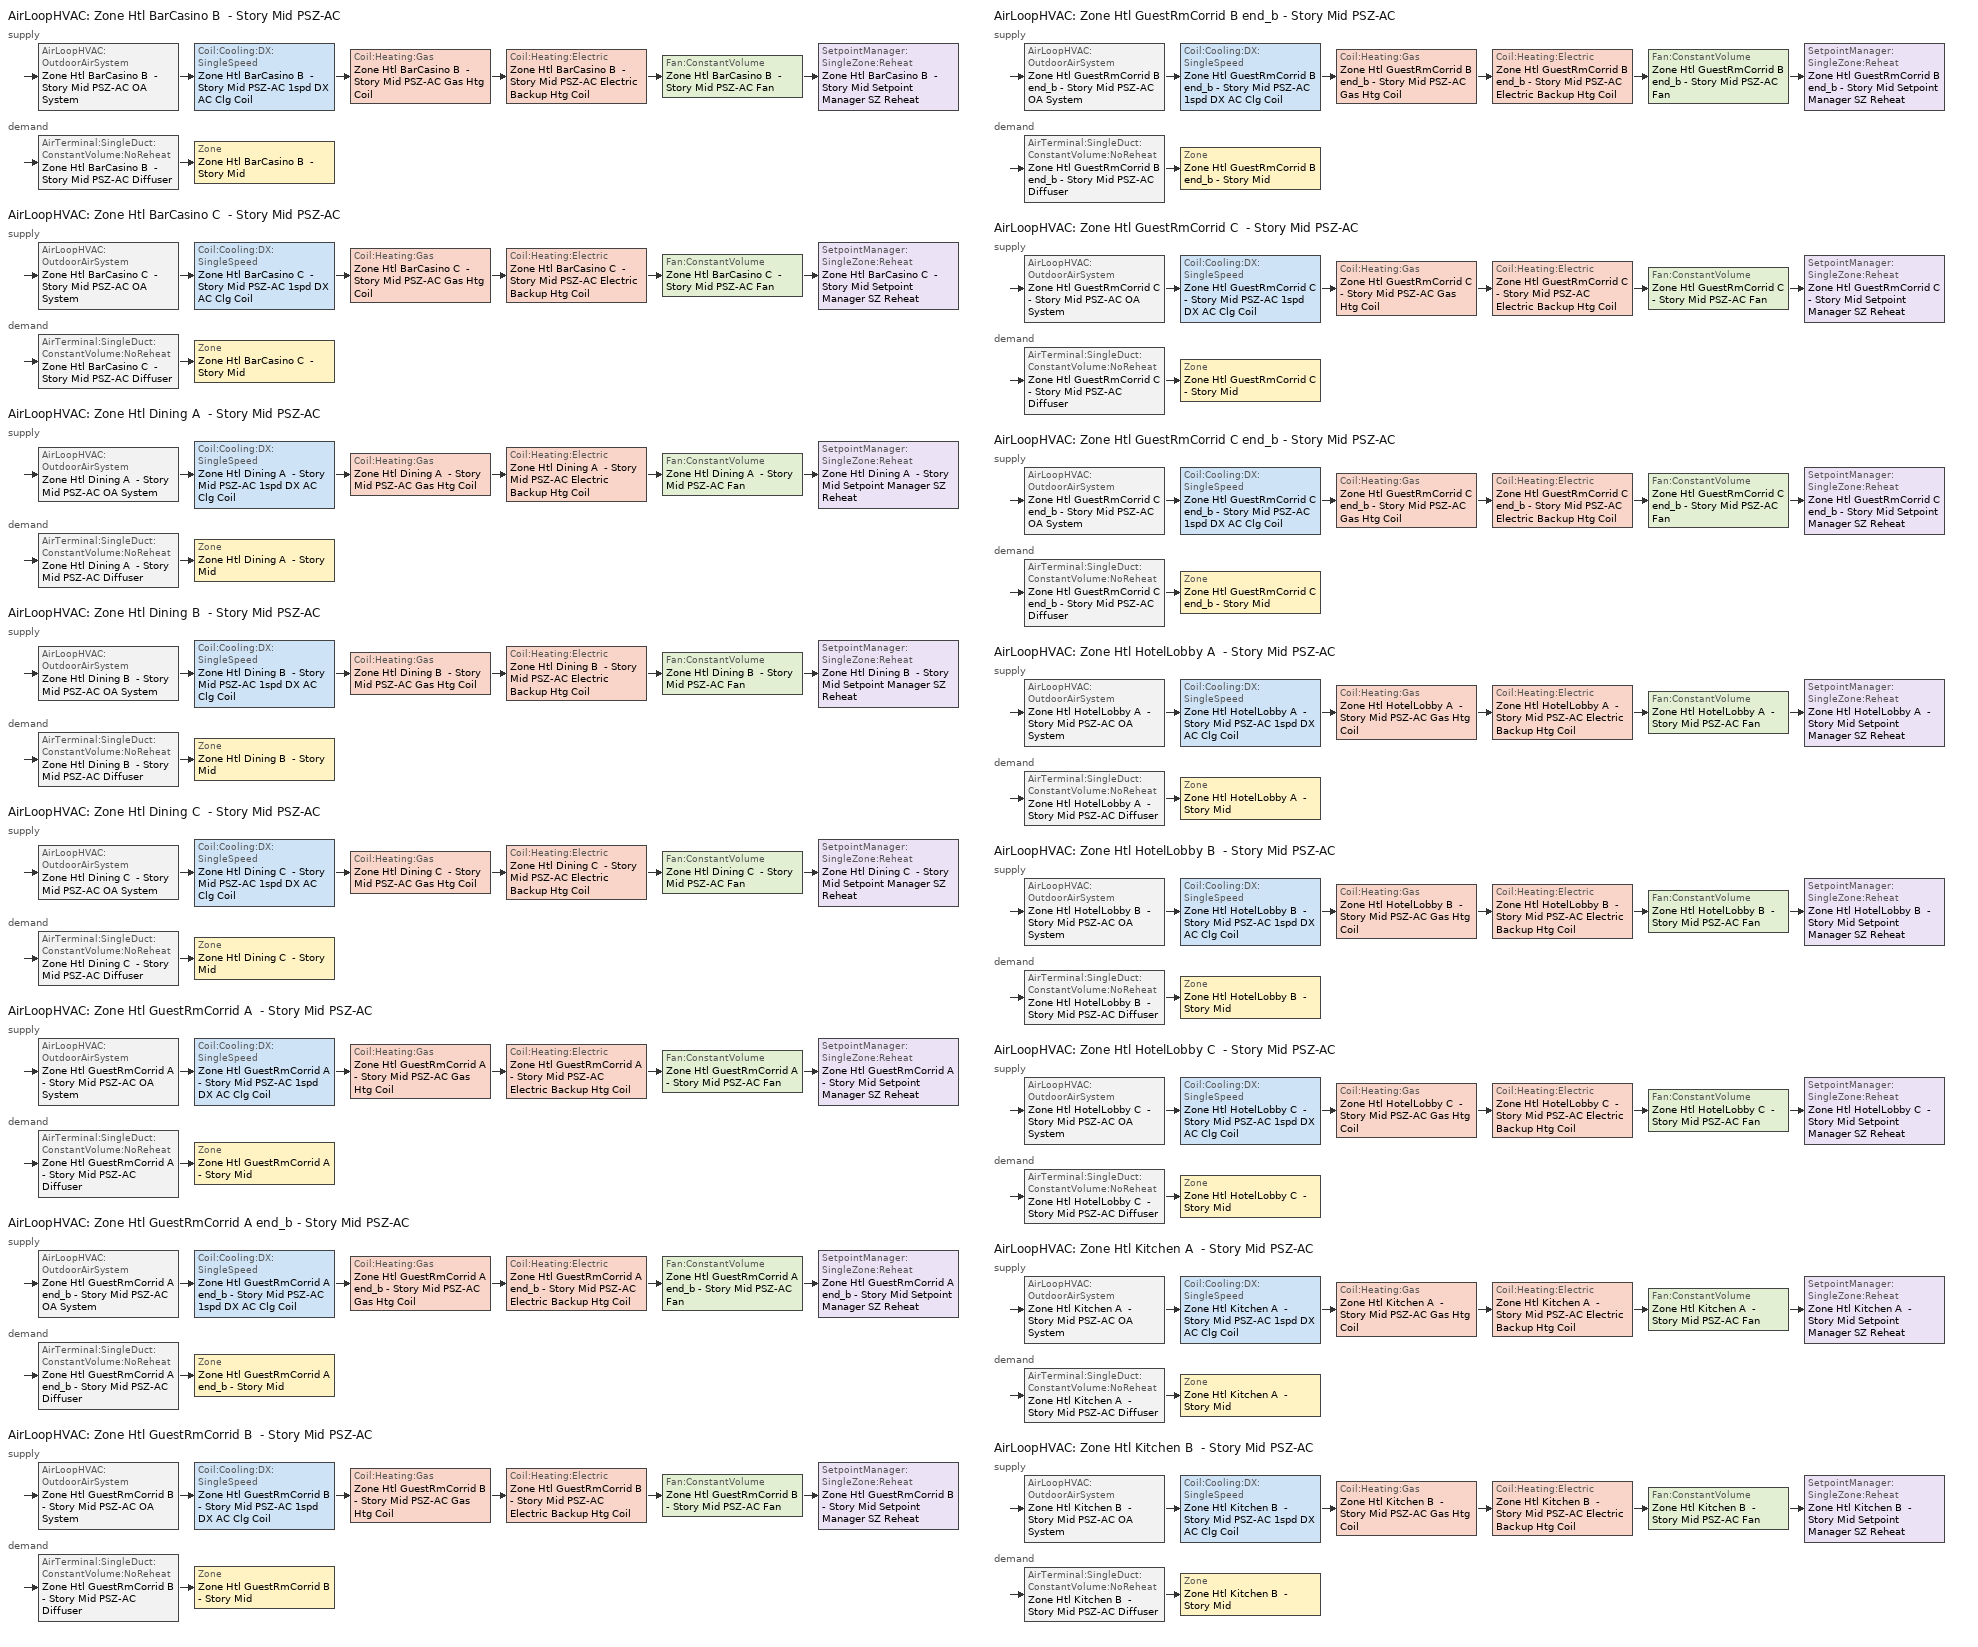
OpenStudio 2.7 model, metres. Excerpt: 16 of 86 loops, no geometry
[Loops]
AirLoopHVAC 'Zone Htl BarCasino B  - Story Mid PSZ-AC'
 supply: AirLoopHVAC:OutdoorAirSystem 'Zone Htl BarCasino B  - Story Mid PSZ-AC OA System' > Coil:Cooling:DX:SingleSpeed 'Zone Htl BarCasino B  - Story Mid PSZ-AC 1spd DX AC Clg Coil' > Coil:Heating:Gas 'Zone Htl BarCasino B  - Story Mid PSZ-AC Gas Htg Coil' > Coil:Heating:Electric 'Zone Htl BarCasino B  - Story Mid PSZ-AC Electric Backup Htg Coil' > Fan:ConstantVolume 'Zone Htl BarCasino B  - Story Mid PSZ-AC Fan' > SetpointManager:SingleZone:Reheat 'Zone Htl BarCasino B  - Story Mid Setpoint Manager SZ Reheat'
 demand: AirTerminal:SingleDuct:ConstantVolume:NoReheat 'Zone Htl BarCasino B  - Story Mid PSZ-AC Diffuser' > Zone 'Zone Htl BarCasino B  - Story Mid'
AirLoopHVAC 'Zone Htl BarCasino C  - Story Mid PSZ-AC'
 supply: AirLoopHVAC:OutdoorAirSystem 'Zone Htl BarCasino C  - Story Mid PSZ-AC OA System' > Coil:Cooling:DX:SingleSpeed 'Zone Htl BarCasino C  - Story Mid PSZ-AC 1spd DX AC Clg Coil' > Coil:Heating:Gas 'Zone Htl BarCasino C  - Story Mid PSZ-AC Gas Htg Coil' > Coil:Heating:Electric 'Zone Htl BarCasino C  - Story Mid PSZ-AC Electric Backup Htg Coil' > Fan:ConstantVolume 'Zone Htl BarCasino C  - Story Mid PSZ-AC Fan' > SetpointManager:SingleZone:Reheat 'Zone Htl BarCasino C  - Story Mid Setpoint Manager SZ Reheat'
 demand: AirTerminal:SingleDuct:ConstantVolume:NoReheat 'Zone Htl BarCasino C  - Story Mid PSZ-AC Diffuser' > Zone 'Zone Htl BarCasino C  - Story Mid'
AirLoopHVAC 'Zone Htl Dining A  - Story Mid PSZ-AC'
 supply: AirLoopHVAC:OutdoorAirSystem 'Zone Htl Dining A  - Story Mid PSZ-AC OA System' > Coil:Cooling:DX:SingleSpeed 'Zone Htl Dining A  - Story Mid PSZ-AC 1spd DX AC Clg Coil' > Coil:Heating:Gas 'Zone Htl Dining A  - Story Mid PSZ-AC Gas Htg Coil' > Coil:Heating:Electric 'Zone Htl Dining A  - Story Mid PSZ-AC Electric Backup Htg Coil' > Fan:ConstantVolume 'Zone Htl Dining A  - Story Mid PSZ-AC Fan' > SetpointManager:SingleZone:Reheat 'Zone Htl Dining A  - Story Mid Setpoint Manager SZ Reheat'
 demand: AirTerminal:SingleDuct:ConstantVolume:NoReheat 'Zone Htl Dining A  - Story Mid PSZ-AC Diffuser' > Zone 'Zone Htl Dining A  - Story Mid'
AirLoopHVAC 'Zone Htl Dining B  - Story Mid PSZ-AC'
 supply: AirLoopHVAC:OutdoorAirSystem 'Zone Htl Dining B  - Story Mid PSZ-AC OA System' > Coil:Cooling:DX:SingleSpeed 'Zone Htl Dining B  - Story Mid PSZ-AC 1spd DX AC Clg Coil' > Coil:Heating:Gas 'Zone Htl Dining B  - Story Mid PSZ-AC Gas Htg Coil' > Coil:Heating:Electric 'Zone Htl Dining B  - Story Mid PSZ-AC Electric Backup Htg Coil' > Fan:ConstantVolume 'Zone Htl Dining B  - Story Mid PSZ-AC Fan' > SetpointManager:SingleZone:Reheat 'Zone Htl Dining B  - Story Mid Setpoint Manager SZ Reheat'
 demand: AirTerminal:SingleDuct:ConstantVolume:NoReheat 'Zone Htl Dining B  - Story Mid PSZ-AC Diffuser' > Zone 'Zone Htl Dining B  - Story Mid'
AirLoopHVAC 'Zone Htl Dining C  - Story Mid PSZ-AC'
 supply: AirLoopHVAC:OutdoorAirSystem 'Zone Htl Dining C  - Story Mid PSZ-AC OA System' > Coil:Cooling:DX:SingleSpeed 'Zone Htl Dining C  - Story Mid PSZ-AC 1spd DX AC Clg Coil' > Coil:Heating:Gas 'Zone Htl Dining C  - Story Mid PSZ-AC Gas Htg Coil' > Coil:Heating:Electric 'Zone Htl Dining C  - Story Mid PSZ-AC Electric Backup Htg Coil' > Fan:ConstantVolume 'Zone Htl Dining C  - Story Mid PSZ-AC Fan' > SetpointManager:SingleZone:Reheat 'Zone Htl Dining C  - Story Mid Setpoint Manager SZ Reheat'
 demand: AirTerminal:SingleDuct:ConstantVolume:NoReheat 'Zone Htl Dining C  - Story Mid PSZ-AC Diffuser' > Zone 'Zone Htl Dining C  - Story Mid'
AirLoopHVAC 'Zone Htl GuestRmCorrid A  - Story Mid PSZ-AC'
 supply: AirLoopHVAC:OutdoorAirSystem 'Zone Htl GuestRmCorrid A  - Story Mid PSZ-AC OA System' > Coil:Cooling:DX:SingleSpeed 'Zone Htl GuestRmCorrid A  - Story Mid PSZ-AC 1spd DX AC Clg Coil' > Coil:Heating:Gas 'Zone Htl GuestRmCorrid A  - Story Mid PSZ-AC Gas Htg Coil' > Coil:Heating:Electric 'Zone Htl GuestRmCorrid A  - Story Mid PSZ-AC Electric Backup Htg Coil' > Fan:ConstantVolume 'Zone Htl GuestRmCorrid A  - Story Mid PSZ-AC Fan' > SetpointManager:SingleZone:Reheat 'Zone Htl GuestRmCorrid A  - Story Mid Setpoint Manager SZ Reheat'
 demand: AirTerminal:SingleDuct:ConstantVolume:NoReheat 'Zone Htl GuestRmCorrid A  - Story Mid PSZ-AC Diffuser' > Zone 'Zone Htl GuestRmCorrid A  - Story Mid'
AirLoopHVAC 'Zone Htl GuestRmCorrid A end_b - Story Mid PSZ-AC'
 supply: AirLoopHVAC:OutdoorAirSystem 'Zone Htl GuestRmCorrid A end_b - Story Mid PSZ-AC OA System' > Coil:Cooling:DX:SingleSpeed 'Zone Htl GuestRmCorrid A end_b - Story Mid PSZ-AC 1spd DX AC Clg Coil' > Coil:Heating:Gas 'Zone Htl GuestRmCorrid A end_b - Story Mid PSZ-AC Gas Htg Coil' > Coil:Heating:Electric 'Zone Htl GuestRmCorrid A end_b - Story Mid PSZ-AC Electric Backup Htg Coil' > Fan:ConstantVolume 'Zone Htl GuestRmCorrid A end_b - Story Mid PSZ-AC Fan' > SetpointManager:SingleZone:Reheat 'Zone Htl GuestRmCorrid A end_b - Story Mid Setpoint Manager SZ Reheat'
 demand: AirTerminal:SingleDuct:ConstantVolume:NoReheat 'Zone Htl GuestRmCorrid A end_b - Story Mid PSZ-AC Diffuser' > Zone 'Zone Htl GuestRmCorrid A end_b - Story Mid'
AirLoopHVAC 'Zone Htl GuestRmCorrid B  - Story Mid PSZ-AC'
 supply: AirLoopHVAC:OutdoorAirSystem 'Zone Htl GuestRmCorrid B  - Story Mid PSZ-AC OA System' > Coil:Cooling:DX:SingleSpeed 'Zone Htl GuestRmCorrid B  - Story Mid PSZ-AC 1spd DX AC Clg Coil' > Coil:Heating:Gas 'Zone Htl GuestRmCorrid B  - Story Mid PSZ-AC Gas Htg Coil' > Coil:Heating:Electric 'Zone Htl GuestRmCorrid B  - Story Mid PSZ-AC Electric Backup Htg Coil' > Fan:ConstantVolume 'Zone Htl GuestRmCorrid B  - Story Mid PSZ-AC Fan' > SetpointManager:SingleZone:Reheat 'Zone Htl GuestRmCorrid B  - Story Mid Setpoint Manager SZ Reheat'
 demand: AirTerminal:SingleDuct:ConstantVolume:NoReheat 'Zone Htl GuestRmCorrid B  - Story Mid PSZ-AC Diffuser' > Zone 'Zone Htl GuestRmCorrid B  - Story Mid'
AirLoopHVAC 'Zone Htl GuestRmCorrid B end_b - Story Mid PSZ-AC'
 supply: AirLoopHVAC:OutdoorAirSystem 'Zone Htl GuestRmCorrid B end_b - Story Mid PSZ-AC OA System' > Coil:Cooling:DX:SingleSpeed 'Zone Htl GuestRmCorrid B end_b - Story Mid PSZ-AC 1spd DX AC Clg Coil' > Coil:Heating:Gas 'Zone Htl GuestRmCorrid B end_b - Story Mid PSZ-AC Gas Htg Coil' > Coil:Heating:Electric 'Zone Htl GuestRmCorrid B end_b - Story Mid PSZ-AC Electric Backup Htg Coil' > Fan:ConstantVolume 'Zone Htl GuestRmCorrid B end_b - Story Mid PSZ-AC Fan' > SetpointManager:SingleZone:Reheat 'Zone Htl GuestRmCorrid B end_b - Story Mid Setpoint Manager SZ Reheat'
 demand: AirTerminal:SingleDuct:ConstantVolume:NoReheat 'Zone Htl GuestRmCorrid B end_b - Story Mid PSZ-AC Diffuser' > Zone 'Zone Htl GuestRmCorrid B end_b - Story Mid'
AirLoopHVAC 'Zone Htl GuestRmCorrid C  - Story Mid PSZ-AC'
 supply: AirLoopHVAC:OutdoorAirSystem 'Zone Htl GuestRmCorrid C  - Story Mid PSZ-AC OA System' > Coil:Cooling:DX:SingleSpeed 'Zone Htl GuestRmCorrid C  - Story Mid PSZ-AC 1spd DX AC Clg Coil' > Coil:Heating:Gas 'Zone Htl GuestRmCorrid C  - Story Mid PSZ-AC Gas Htg Coil' > Coil:Heating:Electric 'Zone Htl GuestRmCorrid C  - Story Mid PSZ-AC Electric Backup Htg Coil' > Fan:ConstantVolume 'Zone Htl GuestRmCorrid C  - Story Mid PSZ-AC Fan' > SetpointManager:SingleZone:Reheat 'Zone Htl GuestRmCorrid C  - Story Mid Setpoint Manager SZ Reheat'
 demand: AirTerminal:SingleDuct:ConstantVolume:NoReheat 'Zone Htl GuestRmCorrid C  - Story Mid PSZ-AC Diffuser' > Zone 'Zone Htl GuestRmCorrid C  - Story Mid'
AirLoopHVAC 'Zone Htl GuestRmCorrid C end_b - Story Mid PSZ-AC'
 supply: AirLoopHVAC:OutdoorAirSystem 'Zone Htl GuestRmCorrid C end_b - Story Mid PSZ-AC OA System' > Coil:Cooling:DX:SingleSpeed 'Zone Htl GuestRmCorrid C end_b - Story Mid PSZ-AC 1spd DX AC Clg Coil' > Coil:Heating:Gas 'Zone Htl GuestRmCorrid C end_b - Story Mid PSZ-AC Gas Htg Coil' > Coil:Heating:Electric 'Zone Htl GuestRmCorrid C end_b - Story Mid PSZ-AC Electric Backup Htg Coil' > Fan:ConstantVolume 'Zone Htl GuestRmCorrid C end_b - Story Mid PSZ-AC Fan' > SetpointManager:SingleZone:Reheat 'Zone Htl GuestRmCorrid C end_b - Story Mid Setpoint Manager SZ Reheat'
 demand: AirTerminal:SingleDuct:ConstantVolume:NoReheat 'Zone Htl GuestRmCorrid C end_b - Story Mid PSZ-AC Diffuser' > Zone 'Zone Htl GuestRmCorrid C end_b - Story Mid'
AirLoopHVAC 'Zone Htl HotelLobby A  - Story Mid PSZ-AC'
 supply: AirLoopHVAC:OutdoorAirSystem 'Zone Htl HotelLobby A  - Story Mid PSZ-AC OA System' > Coil:Cooling:DX:SingleSpeed 'Zone Htl HotelLobby A  - Story Mid PSZ-AC 1spd DX AC Clg Coil' > Coil:Heating:Gas 'Zone Htl HotelLobby A  - Story Mid PSZ-AC Gas Htg Coil' > Coil:Heating:Electric 'Zone Htl HotelLobby A  - Story Mid PSZ-AC Electric Backup Htg Coil' > Fan:ConstantVolume 'Zone Htl HotelLobby A  - Story Mid PSZ-AC Fan' > SetpointManager:SingleZone:Reheat 'Zone Htl HotelLobby A  - Story Mid Setpoint Manager SZ Reheat'
 demand: AirTerminal:SingleDuct:ConstantVolume:NoReheat 'Zone Htl HotelLobby A  - Story Mid PSZ-AC Diffuser' > Zone 'Zone Htl HotelLobby A  - Story Mid'
AirLoopHVAC 'Zone Htl HotelLobby B  - Story Mid PSZ-AC'
 supply: AirLoopHVAC:OutdoorAirSystem 'Zone Htl HotelLobby B  - Story Mid PSZ-AC OA System' > Coil:Cooling:DX:SingleSpeed 'Zone Htl HotelLobby B  - Story Mid PSZ-AC 1spd DX AC Clg Coil' > Coil:Heating:Gas 'Zone Htl HotelLobby B  - Story Mid PSZ-AC Gas Htg Coil' > Coil:Heating:Electric 'Zone Htl HotelLobby B  - Story Mid PSZ-AC Electric Backup Htg Coil' > Fan:ConstantVolume 'Zone Htl HotelLobby B  - Story Mid PSZ-AC Fan' > SetpointManager:SingleZone:Reheat 'Zone Htl HotelLobby B  - Story Mid Setpoint Manager SZ Reheat'
 demand: AirTerminal:SingleDuct:ConstantVolume:NoReheat 'Zone Htl HotelLobby B  - Story Mid PSZ-AC Diffuser' > Zone 'Zone Htl HotelLobby B  - Story Mid'
AirLoopHVAC 'Zone Htl HotelLobby C  - Story Mid PSZ-AC'
 supply: AirLoopHVAC:OutdoorAirSystem 'Zone Htl HotelLobby C  - Story Mid PSZ-AC OA System' > Coil:Cooling:DX:SingleSpeed 'Zone Htl HotelLobby C  - Story Mid PSZ-AC 1spd DX AC Clg Coil' > Coil:Heating:Gas 'Zone Htl HotelLobby C  - Story Mid PSZ-AC Gas Htg Coil' > Coil:Heating:Electric 'Zone Htl HotelLobby C  - Story Mid PSZ-AC Electric Backup Htg Coil' > Fan:ConstantVolume 'Zone Htl HotelLobby C  - Story Mid PSZ-AC Fan' > SetpointManager:SingleZone:Reheat 'Zone Htl HotelLobby C  - Story Mid Setpoint Manager SZ Reheat'
 demand: AirTerminal:SingleDuct:ConstantVolume:NoReheat 'Zone Htl HotelLobby C  - Story Mid PSZ-AC Diffuser' > Zone 'Zone Htl HotelLobby C  - Story Mid'
AirLoopHVAC 'Zone Htl Kitchen A  - Story Mid PSZ-AC'
 supply: AirLoopHVAC:OutdoorAirSystem 'Zone Htl Kitchen A  - Story Mid PSZ-AC OA System' > Coil:Cooling:DX:SingleSpeed 'Zone Htl Kitchen A  - Story Mid PSZ-AC 1spd DX AC Clg Coil' > Coil:Heating:Gas 'Zone Htl Kitchen A  - Story Mid PSZ-AC Gas Htg Coil' > Coil:Heating:Electric 'Zone Htl Kitchen A  - Story Mid PSZ-AC Electric Backup Htg Coil' > Fan:ConstantVolume 'Zone Htl Kitchen A  - Story Mid PSZ-AC Fan' > SetpointManager:SingleZone:Reheat 'Zone Htl Kitchen A  - Story Mid Setpoint Manager SZ Reheat'
 demand: AirTerminal:SingleDuct:ConstantVolume:NoReheat 'Zone Htl Kitchen A  - Story Mid PSZ-AC Diffuser' > Zone 'Zone Htl Kitchen A  - Story Mid'
AirLoopHVAC 'Zone Htl Kitchen B  - Story Mid PSZ-AC'
 supply: AirLoopHVAC:OutdoorAirSystem 'Zone Htl Kitchen B  - Story Mid PSZ-AC OA System' > Coil:Cooling:DX:SingleSpeed 'Zone Htl Kitchen B  - Story Mid PSZ-AC 1spd DX AC Clg Coil' > Coil:Heating:Gas 'Zone Htl Kitchen B  - Story Mid PSZ-AC Gas Htg Coil' > Coil:Heating:Electric 'Zone Htl Kitchen B  - Story Mid PSZ-AC Electric Backup Htg Coil' > Fan:ConstantVolume 'Zone Htl Kitchen B  - Story Mid PSZ-AC Fan' > SetpointManager:SingleZone:Reheat 'Zone Htl Kitchen B  - Story Mid Setpoint Manager SZ Reheat'
 demand: AirTerminal:SingleDuct:ConstantVolume:NoReheat 'Zone Htl Kitchen B  - Story Mid PSZ-AC Diffuser' > Zone 'Zone Htl Kitchen B  - Story Mid'
[Sizing:Zone] Zone Cooling Design Supply Air Temperature Input Method=SupplyAirTemperature; Zone Cooling Design Supply Air Temperature {C}=12.7778; Zone Cooling Design Supply Air Temperature Difference {deltaC}=11.11; Zone Heating Design Supply Air Temperature Input Method=SupplyAirTemperature; Zone Heating Design Supply Air Temperature {C}=50; Zone Heating Design Supply Air Temperature Difference {deltaC}=11.11; Zone Cooling Design Supply Air Humidity Ratio {kg-H2O/kg-air}=0.0085; Zone Heating Design Supply Air Humidity Ratio {kg-H2O/kg-air}=0.008; Cooling Design Air Flow Method=DesignDay; Heating Design Air Flow Method=DesignDay; Account for Dedicated Outdoor Air System=No; Dedicated Outdoor Air System Control Strategy=NeutralSupplyAir; Dedicated Outdoor Air Low Setpoint Temperature for Design {C}=autosize; Dedicated Outdoor Air High Setpoint Temperature for Design {C}=autosize
Zone Htl Dining A  - Story Mid; Zone Htl Dining B  - Story Mid; Zone Htl Dining C  - Story Mid; Zone Htl BarCasino B  - Story Mid; Zone Htl BarCasino C  - Story Mid; Zone Htl Kitchen A  - Story Mid; Zone Htl Kitchen B  - Story Mid; Zone Htl HotelLobby A  - Story Mid; Zone Htl HotelLobby B  - Story Mid; Zone Htl HotelLobby C  - Story Mid; Zone Htl GuestRmCorrid A  - Story Mid; Zone Htl GuestRmCorrid B  - Story Mid; Zone Htl GuestRmCorrid C  - Story Mid; Zone Htl GuestRmCorrid A end_b - Story Mid; Zone Htl GuestRmCorrid B end_b - Story Mid; Zone Htl GuestRmCorrid C end_b - Story Mid
[Zone equipment]
Zone Htl Dining A  - Story Mid: Zone Htl Dining A  - Story Mid PSZ-AC Diffuser
Zone Htl Dining B  - Story Mid: Zone Htl Dining B  - Story Mid PSZ-AC Diffuser
Zone Htl Dining C  - Story Mid: Zone Htl Dining C  - Story Mid PSZ-AC Diffuser
Zone Htl BarCasino B  - Story Mid: Zone Htl BarCasino B  - Story Mid Exhaust Fan, Zone Htl BarCasino B  - Story Mid PSZ-AC Diffuser
Zone Htl BarCasino C  - Story Mid: Zone Htl BarCasino C  - Story Mid Exhaust Fan, Zone Htl BarCasino C  - Story Mid PSZ-AC Diffuser
Zone Htl Kitchen A  - Story Mid: Zone Htl Kitchen A  - Story Mid Exhaust Fan, Zone Htl Kitchen A  - Story Mid PSZ-AC Diffuser
Zone Htl Kitchen B  - Story Mid: Zone Htl Kitchen B  - Story Mid Exhaust Fan, Zone Htl Kitchen B  - Story Mid PSZ-AC Diffuser
Zone Htl HotelLobby A  - Story Mid: Zone Htl HotelLobby A  - Story Mid PSZ-AC Diffuser
Zone Htl HotelLobby B  - Story Mid: Zone Htl HotelLobby B  - Story Mid PSZ-AC Diffuser
Zone Htl HotelLobby C  - Story Mid: Zone Htl HotelLobby C  - Story Mid PSZ-AC Diffuser
Zone Htl GuestRmCorrid A  - Story Mid: Zone Htl GuestRmCorrid A  - Story Mid PSZ-AC Diffuser
Zone Htl GuestRmCorrid B  - Story Mid: Zone Htl GuestRmCorrid B  - Story Mid PSZ-AC Diffuser
Zone Htl GuestRmCorrid C  - Story Mid: Zone Htl GuestRmCorrid C  - Story Mid PSZ-AC Diffuser
Zone Htl GuestRmCorrid A end_b - Story Mid: Zone Htl GuestRmCorrid A end_b - Story Mid PSZ-AC Diffuser
Zone Htl GuestRmCorrid B end_b - Story Mid: Zone Htl GuestRmCorrid B end_b - Story Mid PSZ-AC Diffuser
Zone Htl GuestRmCorrid C end_b - Story Mid: Zone Htl GuestRmCorrid C end_b - Story Mid PSZ-AC Diffuser
[Fan:ZoneExhaust] Fan Total Efficiency=0.429; Pressure Rise {Pa}=124.544; System Availability Manager Coupling Mode=Decoupled
Name | Availability Schedule | Maximum Flow Rate {m3/s}
Zone Htl BarCasino B  - Story Mid Exhaust Fan | D_Htl_All_Fan_Yr | 0.0112598
Zone Htl BarCasino C  - Story Mid Exhaust Fan | D_Htl_All_Fan_Yr | 0.0022391
Zone Htl Kitchen A  - Story Mid Exhaust Fan | DEER Hotel Kitchen Exhaust Fan DCV Schedule | 0.0985202
Zone Htl Kitchen B  - Story Mid Exhaust Fan | DEER Hotel Kitchen Exhaust Fan DCV Schedule | 0.495429
[AirLoopHVAC] Availability Schedule=Always On Discrete; Design Supply Air Flow Rate {m3/s}=AutoSize
Zone Htl BarCasino B  - Story Mid PSZ-AC; Zone Htl BarCasino C  - Story Mid PSZ-AC; Zone Htl Dining A  - Story Mid PSZ-AC; Zone Htl Dining B  - Story Mid PSZ-AC; Zone Htl Dining C  - Story Mid PSZ-AC; Zone Htl GuestRmCorrid A  - Story Mid PSZ-AC; Zone Htl GuestRmCorrid A end_b - Story Mid PSZ-AC; Zone Htl GuestRmCorrid B  - Story Mid PSZ-AC; Zone Htl GuestRmCorrid B end_b - Story Mid PSZ-AC; Zone Htl GuestRmCorrid C  - Story Mid PSZ-AC; Zone Htl GuestRmCorrid C end_b - Story Mid PSZ-AC; Zone Htl HotelLobby A  - Story Mid PSZ-AC; Zone Htl HotelLobby B  - Story Mid PSZ-AC; Zone Htl HotelLobby C  - Story Mid PSZ-AC; Zone Htl Kitchen A  - Story Mid PSZ-AC; Zone Htl Kitchen B  - Story Mid PSZ-AC
[Sizing:System] Type of Load to Size On=Sensible; Design Outdoor Air Flow Rate {m3/s}=Autosize; Central Heating Maximum System Air Flow Ratio=1; Preheat Design Temperature {C}=7.22222; Preheat Design Humidity Ratio {kg-H2O/kg-Air}=0.008; Precool Design Temperature {C}=12.7778; Precool Design Humidity Ratio {kg-H2O/kg-Air}=0.008; Central Cooling Design Supply Air Temperature {C}=12.7778; Central Heating Design Supply Air Temperature {C}=50; Sizing Option=Coincident; 100% Outdoor Air in Cooling=No; 100% Outdoor Air in Heating=No; Central Cooling Design Supply Air Humidity Ratio {kg-H2O/kg-Air}=0.0085; Central Heating Design Supply Air Humidity Ratio {kg-H2O/kg-Air}=0.008; Cooling Design Air Flow Method=DesignDay; Cooling Design Air Flow Rate {m3/s}=0; Heating Design Air Flow Method=DesignDay; Heating Design Air Flow Rate {m3/s}=0; System Outdoor Air Method=ZoneSum; Zone Maximum Outdoor Air Fraction=1; Cooling Supply Air Flow Rate Per Floor Area {m3/s-m2}=0.00996765; Cooling Fraction of Autosized Cooling Supply Air Flow Rate=1; Cooling Supply Air Flow Rate Per Unit Cooling Capacity {m3/s-W}=3.94755e-05; Heating Supply Air Flow Rate Per Floor Area {m3/s-m2}=0.00996765; Heating Fraction of Autosized Heating Supply Air Flow Rate=1; Heating Fraction of Autosized Cooling Supply Air Flow Rate=1; Heating Supply Air Flow Rate Per Unit Heating Capacity {m3/s-W}=3.15882e-05; Cooling Design Capacity Method=CoolingDesignCapacity; Cooling Design Capacity {W}=autosize; Cooling Design Capacity Per Floor Area {W/m2}=234.7; Fraction of Autosized Cooling Design Capacity=1; Heating Design Capacity Method=HeatingDesignCapacity; Heating Design Capacity {W}=autosize; Heating Design Capacity Per Floor Area {W/m2}=157; Fraction of Autosized Heating Design Capacity=1; Central Cooling Capacity Control Method=OnOff
Zone Htl BarCasino B  - Story Mid PSZ-AC; Zone Htl BarCasino C  - Story Mid PSZ-AC; Zone Htl Dining A  - Story Mid PSZ-AC; Zone Htl Dining B  - Story Mid PSZ-AC; Zone Htl Dining C  - Story Mid PSZ-AC; Zone Htl GuestRmCorrid A  - Story Mid PSZ-AC; Zone Htl GuestRmCorrid A end_b - Story Mid PSZ-AC; Zone Htl GuestRmCorrid B  - Story Mid PSZ-AC; Zone Htl GuestRmCorrid B end_b - Story Mid PSZ-AC; Zone Htl GuestRmCorrid C  - Story Mid PSZ-AC; Zone Htl GuestRmCorrid C end_b - Story Mid PSZ-AC; Zone Htl HotelLobby A  - Story Mid PSZ-AC; Zone Htl HotelLobby B  - Story Mid PSZ-AC; Zone Htl HotelLobby C  - Story Mid PSZ-AC; Zone Htl Kitchen A  - Story Mid PSZ-AC; Zone Htl Kitchen B  - Story Mid PSZ-AC
[Controller:OutdoorAir] Minimum Outdoor Air Flow Rate {m3/s}=0; Maximum Outdoor Air Flow Rate {m3/s}=Autosize; Economizer Control Type=NoEconomizer; Economizer Control Action Type=ModulateFlow; Economizer Maximum Limit Dry-Bulb Temperature {C}=28; Economizer Maximum Limit Enthalpy {J/kg}=64000; Lockout Type=NoLockout; Minimum Limit Type=FixedMinimum; Minimum Outdoor Air Schedule=Always On Discrete; High Humidity Control=No; Heat Recovery Bypass Control Type=BypassWhenWithinEconomizerLimits
Name | Controller Mechanical Ventilation
Zone Htl BarCasino B  - Story Mid PSZ-AC OA System Controller | Controller Mechanical Ventilation 31
Zone Htl BarCasino C  - Story Mid PSZ-AC OA System Controller | Controller Mechanical Ventilation 32
Zone Htl Dining A  - Story Mid PSZ-AC OA System Controller | Controller Mechanical Ventilation 33
Zone Htl Dining B  - Story Mid PSZ-AC OA System Controller | Controller Mechanical Ventilation 34
Zone Htl Dining C  - Story Mid PSZ-AC OA System Controller | Controller Mechanical Ventilation 35
Zone Htl GuestRmCorrid A  - Story Mid PSZ-AC OA System Controller | Controller Mechanical Ventilation 36
Zone Htl GuestRmCorrid A end_b - Story Mid PSZ-AC OA System Controller | Controller Mechanical Ventilation 37
Zone Htl GuestRmCorrid B  - Story Mid PSZ-AC OA System Controller | Controller Mechanical Ventilation 38
Zone Htl GuestRmCorrid B end_b - Story Mid PSZ-AC OA System Controller | Controller Mechanical Ventilation 39
Zone Htl GuestRmCorrid C  - Story Mid PSZ-AC OA System Controller | Controller Mechanical Ventilation 40
Zone Htl GuestRmCorrid C end_b - Story Mid PSZ-AC OA System Controller | Controller Mechanical Ventilation 41
Zone Htl HotelLobby A  - Story Mid PSZ-AC OA System Controller | Controller Mechanical Ventilation 42
Zone Htl HotelLobby B  - Story Mid PSZ-AC OA System Controller | Controller Mechanical Ventilation 43
Zone Htl HotelLobby C  - Story Mid PSZ-AC OA System Controller | Controller Mechanical Ventilation 44
Zone Htl Kitchen A  - Story Mid PSZ-AC OA System Controller | Controller Mechanical Ventilation 45
Zone Htl Kitchen B  - Story Mid PSZ-AC OA System Controller | Controller Mechanical Ventilation 46
[Controller:MechanicalVentilation] Availability Schedule=Always On Discrete; System Outdoor Air Method=ZoneSum
Controller Mechanical Ventilation 31; Controller Mechanical Ventilation 32; Controller Mechanical Ventilation 33; Controller Mechanical Ventilation 34; Controller Mechanical Ventilation 35; Controller Mechanical Ventilation 36; Controller Mechanical Ventilation 37; Controller Mechanical Ventilation 38; Controller Mechanical Ventilation 39; Controller Mechanical Ventilation 40; Controller Mechanical Ventilation 41; Controller Mechanical Ventilation 42; Controller Mechanical Ventilation 43; Controller Mechanical Ventilation 44; Controller Mechanical Ventilation 45; Controller Mechanical Ventilation 46
[AirLoopHVAC:OutdoorAirSystem]
Name | Controller
Zone Htl BarCasino B  - Story Mid PSZ-AC OA System | Zone Htl BarCasino B  - Story Mid PSZ-AC OA System Controller
Zone Htl BarCasino C  - Story Mid PSZ-AC OA System | Zone Htl BarCasino C  - Story Mid PSZ-AC OA System Controller
Zone Htl Dining A  - Story Mid PSZ-AC OA System | Zone Htl Dining A  - Story Mid PSZ-AC OA System Controller
Zone Htl Dining B  - Story Mid PSZ-AC OA System | Zone Htl Dining B  - Story Mid PSZ-AC OA System Controller
Zone Htl Dining C  - Story Mid PSZ-AC OA System | Zone Htl Dining C  - Story Mid PSZ-AC OA System Controller
Zone Htl GuestRmCorrid A  - Story Mid PSZ-AC OA System | Zone Htl GuestRmCorrid A  - Story Mid PSZ-AC OA System Controller
Zone Htl GuestRmCorrid A end_b - Story Mid PSZ-AC OA System | Zone Htl GuestRmCorrid A end_b - Story Mid PSZ-AC OA System Controller
Zone Htl GuestRmCorrid B  - Story Mid PSZ-AC OA System | Zone Htl GuestRmCorrid B  - Story Mid PSZ-AC OA System Controller
Zone Htl GuestRmCorrid B end_b - Story Mid PSZ-AC OA System | Zone Htl GuestRmCorrid B end_b - Story Mid PSZ-AC OA System Controller
Zone Htl GuestRmCorrid C  - Story Mid PSZ-AC OA System | Zone Htl GuestRmCorrid C  - Story Mid PSZ-AC OA System Controller
Zone Htl GuestRmCorrid C end_b - Story Mid PSZ-AC OA System | Zone Htl GuestRmCorrid C end_b - Story Mid PSZ-AC OA System Controller
Zone Htl HotelLobby A  - Story Mid PSZ-AC OA System | Zone Htl HotelLobby A  - Story Mid PSZ-AC OA System Controller
Zone Htl HotelLobby B  - Story Mid PSZ-AC OA System | Zone Htl HotelLobby B  - Story Mid PSZ-AC OA System Controller
Zone Htl HotelLobby C  - Story Mid PSZ-AC OA System | Zone Htl HotelLobby C  - Story Mid PSZ-AC OA System Controller
Zone Htl Kitchen A  - Story Mid PSZ-AC OA System | Zone Htl Kitchen A  - Story Mid PSZ-AC OA System Controller
Zone Htl Kitchen B  - Story Mid PSZ-AC OA System | Zone Htl Kitchen B  - Story Mid PSZ-AC OA System Controller
[SetpointManager:SingleZone:Reheat] Minimum Supply Air Temperature {C}=12.7778; Maximum Supply Air Temperature {C}=50
Name | Control Zone | Setpoint Node or NodeList
Zone Htl BarCasino B  - Story Mid Setpoint Manager SZ Reheat | Zone Htl BarCasino B  - Story Mid | Zone Htl BarCasino B  - Story Mid PSZ-AC Supply Outlet Node
Zone Htl BarCasino C  - Story Mid Setpoint Manager SZ Reheat | Zone Htl BarCasino C  - Story Mid | Zone Htl BarCasino C  - Story Mid PSZ-AC Supply Outlet Node
Zone Htl Dining A  - Story Mid Setpoint Manager SZ Reheat | Zone Htl Dining A  - Story Mid | Zone Htl Dining A  - Story Mid PSZ-AC Supply Outlet Node
Zone Htl Dining B  - Story Mid Setpoint Manager SZ Reheat | Zone Htl Dining B  - Story Mid | Zone Htl Dining B  - Story Mid PSZ-AC Supply Outlet Node
Zone Htl Dining C  - Story Mid Setpoint Manager SZ Reheat | Zone Htl Dining C  - Story Mid | Zone Htl Dining C  - Story Mid PSZ-AC Supply Outlet Node
Zone Htl GuestRmCorrid A  - Story Mid Setpoint Manager SZ Reheat | Zone Htl GuestRmCorrid A  - Story Mid | Zone Htl GuestRmCorrid A  - Story Mid PSZ-AC Supply Outlet Node
Zone Htl GuestRmCorrid A end_b - Story Mid Setpoint Manager SZ Reheat | Zone Htl GuestRmCorrid A end_b - Story Mid | Zone Htl GuestRmCorrid A end_b - Story Mid PSZ-AC Supply Outlet Node
Zone Htl GuestRmCorrid B  - Story Mid Setpoint Manager SZ Reheat | Zone Htl GuestRmCorrid B  - Story Mid | Zone Htl GuestRmCorrid B  - Story Mid PSZ-AC Supply Outlet Node
Zone Htl GuestRmCorrid B end_b - Story Mid Setpoint Manager SZ Reheat | Zone Htl GuestRmCorrid B end_b - Story Mid | Zone Htl GuestRmCorrid B end_b - Story Mid PSZ-AC Supply Outlet Node
Zone Htl GuestRmCorrid C  - Story Mid Setpoint Manager SZ Reheat | Zone Htl GuestRmCorrid C  - Story Mid | Zone Htl GuestRmCorrid C  - Story Mid PSZ-AC Supply Outlet Node
Zone Htl GuestRmCorrid C end_b - Story Mid Setpoint Manager SZ Reheat | Zone Htl GuestRmCorrid C end_b - Story Mid | Zone Htl GuestRmCorrid C end_b - Story Mid PSZ-AC Supply Outlet Node
Zone Htl HotelLobby A  - Story Mid Setpoint Manager SZ Reheat | Zone Htl HotelLobby A  - Story Mid | Zone Htl HotelLobby A  - Story Mid PSZ-AC Supply Outlet Node
Zone Htl HotelLobby B  - Story Mid Setpoint Manager SZ Reheat | Zone Htl HotelLobby B  - Story Mid | Zone Htl HotelLobby B  - Story Mid PSZ-AC Supply Outlet Node
Zone Htl HotelLobby C  - Story Mid Setpoint Manager SZ Reheat | Zone Htl HotelLobby C  - Story Mid | Zone Htl HotelLobby C  - Story Mid PSZ-AC Supply Outlet Node
Zone Htl Kitchen A  - Story Mid Setpoint Manager SZ Reheat | Zone Htl Kitchen A  - Story Mid | Zone Htl Kitchen A  - Story Mid PSZ-AC Supply Outlet Node
Zone Htl Kitchen B  - Story Mid Setpoint Manager SZ Reheat | Zone Htl Kitchen B  - Story Mid | Zone Htl Kitchen B  - Story Mid PSZ-AC Supply Outlet Node
[Fan:ConstantVolume] Availability Schedule=Always On Discrete; Fan Total Efficiency=0.54; Pressure Rise {Pa}=622.722; Maximum Flow Rate {m3/s}=AutoSize; Motor Efficiency=0.9; Motor In Airstream Fraction=1
Zone Htl BarCasino B  - Story Mid PSZ-AC Fan; Zone Htl BarCasino C  - Story Mid PSZ-AC Fan; Zone Htl Dining A  - Story Mid PSZ-AC Fan; Zone Htl Dining B  - Story Mid PSZ-AC Fan; Zone Htl Dining C  - Story Mid PSZ-AC Fan; Zone Htl GuestRmCorrid A  - Story Mid PSZ-AC Fan; Zone Htl GuestRmCorrid A end_b - Story Mid PSZ-AC Fan; Zone Htl GuestRmCorrid B  - Story Mid PSZ-AC Fan; Zone Htl GuestRmCorrid B end_b - Story Mid PSZ-AC Fan; Zone Htl GuestRmCorrid C  - Story Mid PSZ-AC Fan; Zone Htl GuestRmCorrid C end_b - Story Mid PSZ-AC Fan; Zone Htl HotelLobby A  - Story Mid PSZ-AC Fan; Zone Htl HotelLobby B  - Story Mid PSZ-AC Fan; Zone Htl HotelLobby C  - Story Mid PSZ-AC Fan; Zone Htl Kitchen A  - Story Mid PSZ-AC Fan; Zone Htl Kitchen B  - Story Mid PSZ-AC Fan
[Coil:Heating:Gas] Availability Schedule=Always On Discrete; Gas Burner Efficiency=0.8; Nominal Capacity {W}=AutoSize; Parasitic Electric Load {W}=0; Parasitic Gas Load {W}=0
Zone Htl BarCasino B  - Story Mid PSZ-AC Gas Htg Coil; Zone Htl BarCasino C  - Story Mid PSZ-AC Gas Htg Coil; Zone Htl Dining A  - Story Mid PSZ-AC Gas Htg Coil; Zone Htl Dining B  - Story Mid PSZ-AC Gas Htg Coil; Zone Htl Dining C  - Story Mid PSZ-AC Gas Htg Coil; Zone Htl GuestRmCorrid A  - Story Mid PSZ-AC Gas Htg Coil; Zone Htl GuestRmCorrid A end_b - Story Mid PSZ-AC Gas Htg Coil; Zone Htl GuestRmCorrid B  - Story Mid PSZ-AC Gas Htg Coil; Zone Htl GuestRmCorrid B end_b - Story Mid PSZ-AC Gas Htg Coil; Zone Htl GuestRmCorrid C  - Story Mid PSZ-AC Gas Htg Coil; Zone Htl GuestRmCorrid C end_b - Story Mid PSZ-AC Gas Htg Coil; Zone Htl HotelLobby A  - Story Mid PSZ-AC Gas Htg Coil; Zone Htl HotelLobby B  - Story Mid PSZ-AC Gas Htg Coil; Zone Htl HotelLobby C  - Story Mid PSZ-AC Gas Htg Coil; Zone Htl Kitchen A  - Story Mid PSZ-AC Gas Htg Coil; Zone Htl Kitchen B  - Story Mid PSZ-AC Gas Htg Coil
[Coil:Heating:Electric] Availability Schedule=Always On Discrete; Efficiency=1
Zone Htl BarCasino B  - Story Mid PSZ-AC Electric Backup Htg Coil; Zone Htl BarCasino C  - Story Mid PSZ-AC Electric Backup Htg Coil; Zone Htl Dining A  - Story Mid PSZ-AC Electric Backup Htg Coil; Zone Htl Dining B  - Story Mid PSZ-AC Electric Backup Htg Coil; Zone Htl Dining C  - Story Mid PSZ-AC Electric Backup Htg Coil; Zone Htl GuestRmCorrid A  - Story Mid PSZ-AC Electric Backup Htg Coil; Zone Htl GuestRmCorrid A end_b - Story Mid PSZ-AC Electric Backup Htg Coil; Zone Htl GuestRmCorrid B  - Story Mid PSZ-AC Electric Backup Htg Coil; Zone Htl GuestRmCorrid B end_b - Story Mid PSZ-AC Electric Backup Htg Coil; Zone Htl GuestRmCorrid C  - Story Mid PSZ-AC Electric Backup Htg Coil; Zone Htl GuestRmCorrid C end_b - Story Mid PSZ-AC Electric Backup Htg Coil; Zone Htl HotelLobby A  - Story Mid PSZ-AC Electric Backup Htg Coil; Zone Htl HotelLobby B  - Story Mid PSZ-AC Electric Backup Htg Coil; Zone Htl HotelLobby C  - Story Mid PSZ-AC Electric Backup Htg Coil; Zone Htl Kitchen A  - Story Mid PSZ-AC Electric Backup Htg Coil; Zone Htl Kitchen B  - Story Mid PSZ-AC Electric Backup Htg Coil
[Coil:Cooling:DX:SingleSpeed] Availability Schedule=Always On Discrete; Rated Total Cooling Capacity {W}=autosize; Rated Sensible Heat Ratio=autosize; Rated COP {W/W}=3; Rated Air Flow Rate {m3/s}=autosize; Rated Evaporator Fan Power Per Volume Flow Rate {W/(m3/s)}=773.3; Condenser Type=AirCooled; Evaporative Condenser Effectiveness=0; Evaporative Condenser Air Flow Rate {m3/s}=Autosize; Evaporative Condenser Pump Rated Power Consumption {W}=Autosize; Crankcase Heater Capacity {W}=0; Maximum Outdoor Dry-Bulb Temperature for Crankcase Heater Operation {C}=0; Basin Heater Capacity {W/K}=0; Basin Heater Setpoint Temperature {C}=10
Name | Total Cooling Capacity Function of Temperature Curve | Total Cooling Capacity Function of Flow Fraction Curve | Energy Input Ratio Function of Temperature Curve | Energy Input Ratio Function of Flow Fraction Curve | Part Load Fraction Correlation Curve
Zone Htl BarCasino B  - Story Mid PSZ-AC 1spd DX AC Clg Coil | Curve Biquadratic 125 | Curve Quadratic 185 | Curve Biquadratic 126 | Curve Quadratic 186 | Curve Quadratic 187
Zone Htl BarCasino C  - Story Mid PSZ-AC 1spd DX AC Clg Coil | Curve Biquadratic 129 | Curve Quadratic 191 | Curve Biquadratic 130 | Curve Quadratic 192 | Curve Quadratic 193
Zone Htl Dining A  - Story Mid PSZ-AC 1spd DX AC Clg Coil | Curve Biquadratic 133 | Curve Quadratic 197 | Curve Biquadratic 134 | Curve Quadratic 198 | Curve Quadratic 199
Zone Htl Dining B  - Story Mid PSZ-AC 1spd DX AC Clg Coil | Curve Biquadratic 137 | Curve Quadratic 203 | Curve Biquadratic 138 | Curve Quadratic 204 | Curve Quadratic 205
Zone Htl Dining C  - Story Mid PSZ-AC 1spd DX AC Clg Coil | Curve Biquadratic 141 | Curve Quadratic 209 | Curve Biquadratic 142 | Curve Quadratic 210 | Curve Quadratic 211
Zone Htl GuestRmCorrid A  - Story Mid PSZ-AC 1spd DX AC Clg Coil | Curve Biquadratic 145 | Curve Quadratic 215 | Curve Biquadratic 146 | Curve Quadratic 216 | Curve Quadratic 217
Zone Htl GuestRmCorrid A end_b - Story Mid PSZ-AC 1spd DX AC Clg Coil | Curve Biquadratic 149 | Curve Quadratic 221 | Curve Biquadratic 150 | Curve Quadratic 222 | Curve Quadratic 223
Zone Htl GuestRmCorrid B  - Story Mid PSZ-AC 1spd DX AC Clg Coil | Curve Biquadratic 153 | Curve Quadratic 227 | Curve Biquadratic 154 | Curve Quadratic 228 | Curve Quadratic 229
Zone Htl GuestRmCorrid B end_b - Story Mid PSZ-AC 1spd DX AC Clg Coil | Curve Biquadratic 157 | Curve Quadratic 233 | Curve Biquadratic 158 | Curve Quadratic 234 | Curve Quadratic 235
Zone Htl GuestRmCorrid C  - Story Mid PSZ-AC 1spd DX AC Clg Coil | Curve Biquadratic 161 | Curve Quadratic 239 | Curve Biquadratic 162 | Curve Quadratic 240 | Curve Quadratic 241
Zone Htl GuestRmCorrid C end_b - Story Mid PSZ-AC 1spd DX AC Clg Coil | Curve Biquadratic 165 | Curve Quadratic 245 | Curve Biquadratic 166 | Curve Quadratic 246 | Curve Quadratic 247
Zone Htl HotelLobby A  - Story Mid PSZ-AC 1spd DX AC Clg Coil | Curve Biquadratic 169 | Curve Quadratic 251 | Curve Biquadratic 170 | Curve Quadratic 252 | Curve Quadratic 253
Zone Htl HotelLobby B  - Story Mid PSZ-AC 1spd DX AC Clg Coil | Curve Biquadratic 173 | Curve Quadratic 257 | Curve Biquadratic 174 | Curve Quadratic 258 | Curve Quadratic 259
Zone Htl HotelLobby C  - Story Mid PSZ-AC 1spd DX AC Clg Coil | Curve Biquadratic 177 | Curve Quadratic 263 | Curve Biquadratic 178 | Curve Quadratic 264 | Curve Quadratic 265
Zone Htl Kitchen A  - Story Mid PSZ-AC 1spd DX AC Clg Coil | Curve Biquadratic 181 | Curve Quadratic 269 | Curve Biquadratic 182 | Curve Quadratic 270 | Curve Quadratic 271
Zone Htl Kitchen B  - Story Mid PSZ-AC 1spd DX AC Clg Coil | Curve Biquadratic 185 | Curve Quadratic 275 | Curve Biquadratic 186 | Curve Quadratic 276 | Curve Quadratic 277
[AirTerminal:SingleDuct:ConstantVolume:NoReheat] Availability Schedule=Always On Discrete; Maximum Air Flow Rate {m3/s}=AutoSize
Zone Htl BarCasino B  - Story Mid PSZ-AC Diffuser; Zone Htl BarCasino C  - Story Mid PSZ-AC Diffuser; Zone Htl Dining A  - Story Mid PSZ-AC Diffuser; Zone Htl Dining B  - Story Mid PSZ-AC Diffuser; Zone Htl Dining C  - Story Mid PSZ-AC Diffuser; Zone Htl GuestRmCorrid A  - Story Mid PSZ-AC Diffuser; Zone Htl GuestRmCorrid A end_b - Story Mid PSZ-AC Diffuser; Zone Htl GuestRmCorrid B  - Story Mid PSZ-AC Diffuser; Zone Htl GuestRmCorrid B end_b - Story Mid PSZ-AC Diffuser; Zone Htl GuestRmCorrid C  - Story Mid PSZ-AC Diffuser; Zone Htl GuestRmCorrid C end_b - Story Mid PSZ-AC Diffuser; Zone Htl HotelLobby A  - Story Mid PSZ-AC Diffuser; Zone Htl HotelLobby B  - Story Mid PSZ-AC Diffuser; Zone Htl HotelLobby C  - Story Mid PSZ-AC Diffuser; Zone Htl Kitchen A  - Story Mid PSZ-AC Diffuser; Zone Htl Kitchen B  - Story Mid PSZ-AC Diffuser
[Schedule:Ruleset]
Name | Default Day Schedule | Summer Design Day Schedule | Winter Design Day Schedule
D_Htl_All_Fan_Yr | D_Htl_All_Fan_Yr Default | D_Htl_All_Fan_Yr Summer Design Day | D_Htl_All_Fan_Yr Winter Design Day
DEER Hotel Kitchen Exhaust Fan DCV Schedule | DEER Hotel Kitchen Exhaust Fan DCV Schedule Default | DEER Hotel Kitchen Exhaust Fan DCV Schedule Summer Design Day | DEER Hotel Kitchen Exhaust Fan DCV Schedule Winter Design Day
[Schedule:Day]
D_Htl_All_Fan_Yr Default; D_Htl_All_Fan_Yr Winter Design Day; D_Htl_All_Fan_Yr Summer Design Day: 5, 0, 0, 23, 0, 1, 24, 0, 0
DEER Hotel Kitchen Exhaust Fan DCV Schedule Default; DEER Hotel Kitchen Exhaust Fan DCV Schedule Winter Design Day; DEER Hotel Kitchen Exhaust Fan DCV Schedule Summer Design Day: 5, 0, 0, 8, 0, 0.83, 19, 0, 0.9, 23, 0, 0.83, 24, 0, 0
[Schedule:Constant]
Always On Discrete: Value=1
[Curve:Biquadratic] Minimum Value of x=-100; Maximum Value of x=100; Minimum Value of y=-100; Maximum Value of y=100
Name | Coefficient1 Constant | Coefficient2 x | Coefficient3 x**2 | Coefficient4 y | Coefficient5 y**2 | Coefficient6 x*y
Curve Biquadratic 125; Curve Biquadratic 129; Curve Biquadratic 133; Curve Biquadratic 137; Curve Biquadratic 141; Curve Biquadratic 145; Curve Biquadratic 149; Curve Biquadratic 153; Curve Biquadratic 157; Curve Biquadratic 161; Curve Biquadratic 165; Curve Biquadratic 169; Curve Biquadratic 173; Curve Biquadratic 177; Curve Biquadratic 181; Curve Biquadratic 185 | 0.971212 | -0.0152755 | 0.00144345 | -0.00039321 | -6.8364e-06 | -0.000290596
Curve Biquadratic 126; Curve Biquadratic 130; Curve Biquadratic 134; Curve Biquadratic 138; Curve Biquadratic 142; Curve Biquadratic 146; Curve Biquadratic 150; Curve Biquadratic 154; Curve Biquadratic 158; Curve Biquadratic 162; Curve Biquadratic 166; Curve Biquadratic 170; Curve Biquadratic 174; Curve Biquadratic 178; Curve Biquadratic 182; Curve Biquadratic 186 | 0.286871 | 0.0239022 | -0.000810648 | 0.0134585 | 0.000338936 | -0.000487004
[Curve:Quadratic]
Name | Coefficient1 Constant | Coefficient2 x | Coefficient3 x**2 | Minimum Value of x | Maximum Value of x | Minimum Curve Output | Maximum Curve Output
Curve Quadratic 185; Curve Quadratic 186; Curve Quadratic 191; Curve Quadratic 192; Curve Quadratic 197; Curve Quadratic 198; Curve Quadratic 203; Curve Quadratic 204; Curve Quadratic 209; Curve Quadratic 210; Curve Quadratic 215; Curve Quadratic 216; Curve Quadratic 221; Curve Quadratic 222; Curve Quadratic 227; Curve Quadratic 228; Curve Quadratic 233; Curve Quadratic 234; Curve Quadratic 239; Curve Quadratic 240; Curve Quadratic 245; Curve Quadratic 246; Curve Quadratic 251; Curve Quadratic 252; Curve Quadratic 257; Curve Quadratic 258; Curve Quadratic 263; Curve Quadratic 264; Curve Quadratic 269; Curve Quadratic 270; Curve Quadratic 275; Curve Quadratic 276 | 1 | 0 | 0 | -100 | 100
Curve Quadratic 187; Curve Quadratic 193; Curve Quadratic 199; Curve Quadratic 205; Curve Quadratic 211; Curve Quadratic 217; Curve Quadratic 223; Curve Quadratic 229; Curve Quadratic 235; Curve Quadratic 241; Curve Quadratic 247; Curve Quadratic 253; Curve Quadratic 259; Curve Quadratic 265; Curve Quadratic 271; Curve Quadratic 277 | 0.909496 | 0.0986477 | -0.00819488 | 0 | 1 | 0.7 | 1
